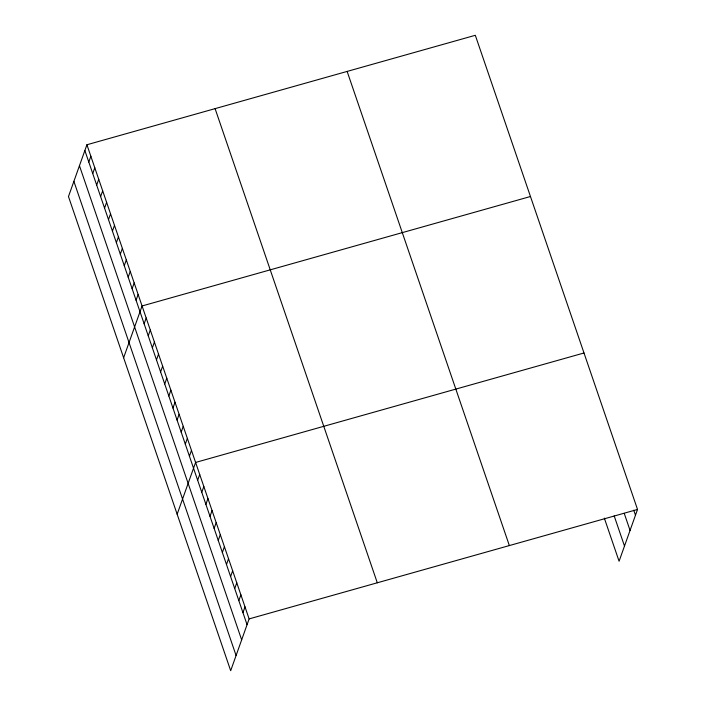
<?xml version="1.0" encoding="UTF-8"?>
<svg xmlns="http://www.w3.org/2000/svg" width="706" height="706" viewBox="0 0 706 706"><rect width="100%" height="100%" fill="white"/><g stroke="black" fill="none" stroke-linecap="round" stroke-linejoin="round"><path stroke-width="1.06" d="M86.917 144.756L68.473 196.55L230.685 670.7L249.121 618.906L86.917 144.756L475.315 35.3L637.527 509.45L619.083 561.244L604.327 518.116M88.797 162.053L90.853 156.273M92.733 173.561L94.789 167.79M96.678 185.078L98.734 179.306M100.614 196.595L102.67 190.823M104.559 208.111L106.615 202.331M108.495 219.628L110.551 213.847M112.43 231.144L114.487 225.364M116.375 242.652L118.431 236.881M120.311 254.169L122.367 248.397M124.256 265.685L126.312 259.914M128.192 277.202L130.248 271.422M132.128 288.719L134.184 282.938M136.073 300.226L138.129 294.455M123.621 357.765L142.065 305.972L530.471 196.506M144.13 323.78L146.186 318.009M148.242 335.818L150.299 330.046M152.364 347.855L154.42 342.075M156.476 359.892L158.532 354.112M160.597 371.93L162.654 366.149M164.719 383.958L166.775 378.187M168.831 395.995L170.887 390.224M172.952 408.033L175.009 402.261M177.065 420.07L179.121 414.298M181.186 432.107L183.242 426.327M185.307 444.145L187.364 438.364M189.42 456.182L191.476 450.402M177.153 514.233L195.597 462.439L583.994 352.982M197.654 480.248L199.71 474.476M201.775 492.285L203.831 486.513M205.896 504.322L207.952 498.551M210.009 516.36L212.065 510.579M214.13 528.397L216.186 522.616M218.242 540.434L220.298 534.654M222.364 552.471L224.42 546.691M226.476 564.5L228.541 558.728M230.597 576.537L232.653 570.766M234.719 588.575L236.775 582.803M238.831 600.612L240.887 594.84M242.952 612.649L245.008 606.869M249.121 618.906L637.527 509.45M633.759 510.209L635.471 515.221M624.228 513.359L630.061 530.409M614.202 515.962L624.492 546.056M347.14 71.421L509.353 545.57M215.092 108.636L377.295 582.785M84.861 150.537L247.065 624.686M79.451 165.716L241.664 639.865M73.883 181.363L236.086 655.512"/></g></svg>
